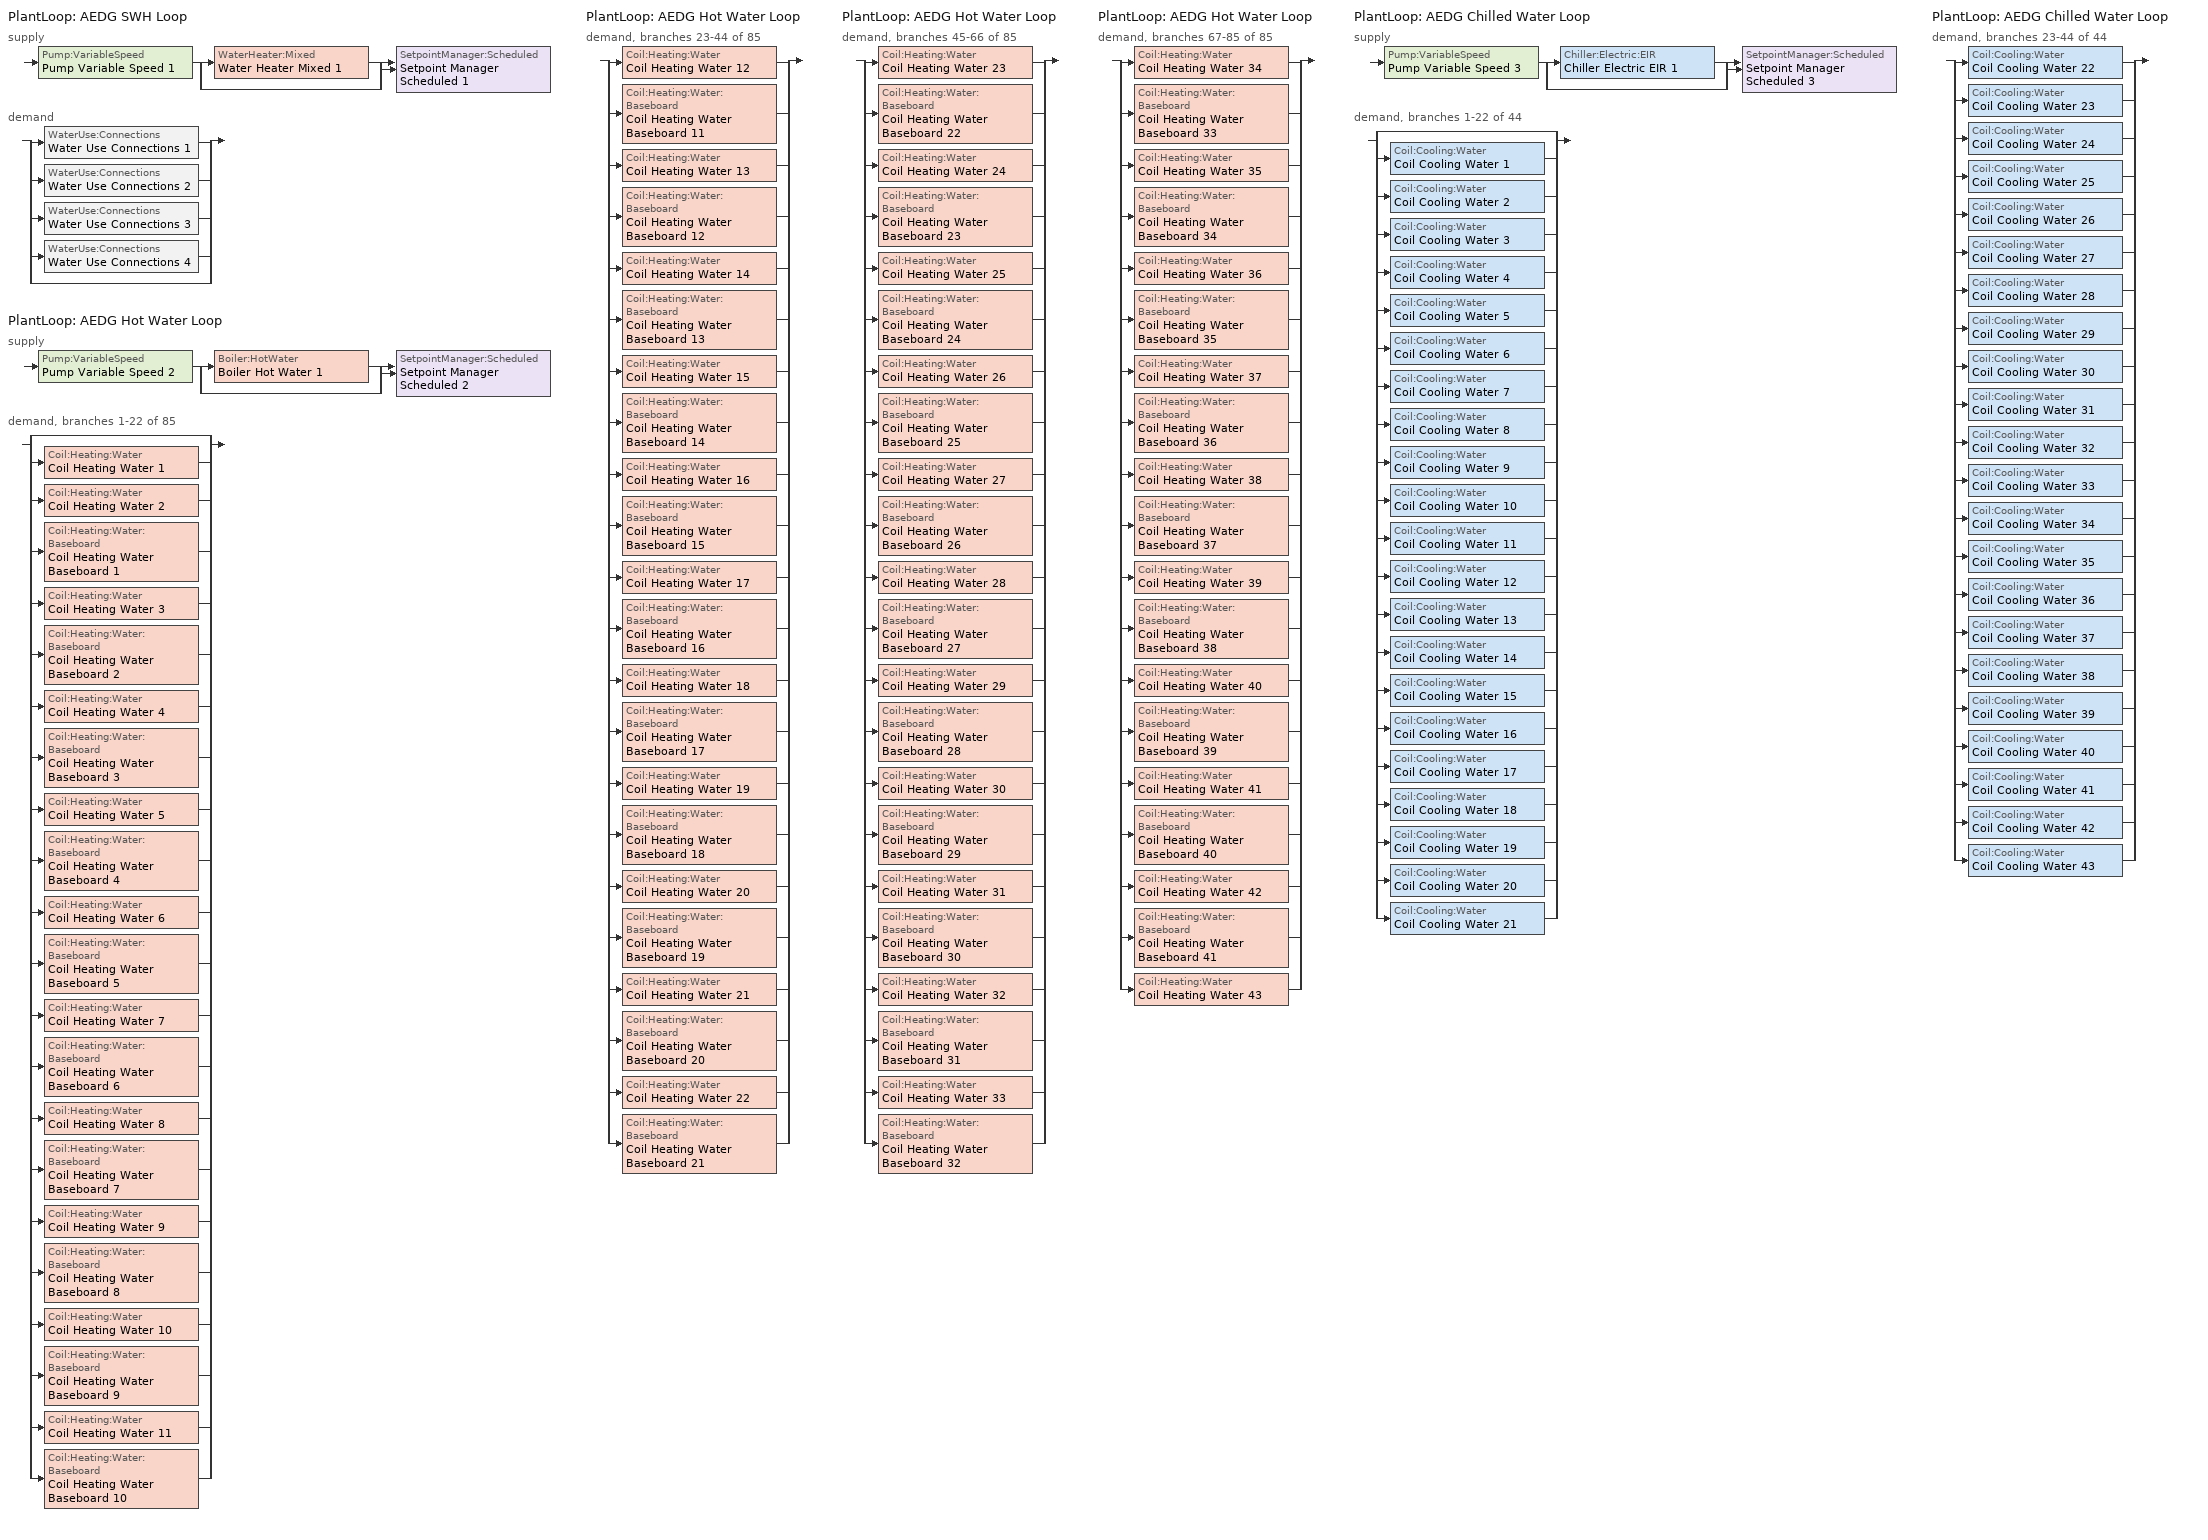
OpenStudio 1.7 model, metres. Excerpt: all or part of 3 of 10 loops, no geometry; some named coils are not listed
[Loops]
PlantLoop 'AEDG SWH Loop'
 supply: Pump:VariableSpeed 'Pump Variable Speed 1' > split
  | WaterHeater:Mixed 'Water Heater Mixed 1'
  | bypass
  join > SetpointManager:Scheduled 'Setpoint Manager Scheduled 1'
 demand: split
  | WaterUse:Connections 'Water Use Connections 1'
  | WaterUse:Connections 'Water Use Connections 2'
  | WaterUse:Connections 'Water Use Connections 3'
  | WaterUse:Connections 'Water Use Connections 4'
  | bypass
PlantLoop 'AEDG Hot Water Loop'
 supply: Pump:VariableSpeed 'Pump Variable Speed 2' > split
  | Boiler:HotWater 'Boiler Hot Water 1'
  | bypass
  join > SetpointManager:Scheduled 'Setpoint Manager Scheduled 2'
 demand, branches 1-22 of 85: split
  | bypass
  | Coil:Heating:Water 'Coil Heating Water 1'
  | Coil:Heating:Water 'Coil Heating Water 2'
  | Coil:Heating:Water:Baseboard 'Coil Heating Water Baseboard 1'
  | Coil:Heating:Water 'Coil Heating Water 3'
  | Coil:Heating:Water:Baseboard 'Coil Heating Water Baseboard 2'
  | Coil:Heating:Water 'Coil Heating Water 4'
  | Coil:Heating:Water:Baseboard 'Coil Heating Water Baseboard 3'
  | Coil:Heating:Water 'Coil Heating Water 5'
  | Coil:Heating:Water:Baseboard 'Coil Heating Water Baseboard 4'
  | Coil:Heating:Water 'Coil Heating Water 6'
  | Coil:Heating:Water:Baseboard 'Coil Heating Water Baseboard 5'
  | Coil:Heating:Water 'Coil Heating Water 7'
  | Coil:Heating:Water:Baseboard 'Coil Heating Water Baseboard 6'
  | Coil:Heating:Water 'Coil Heating Water 8'
  | Coil:Heating:Water:Baseboard 'Coil Heating Water Baseboard 7'
  | Coil:Heating:Water 'Coil Heating Water 9'
  | Coil:Heating:Water:Baseboard 'Coil Heating Water Baseboard 8'
  | Coil:Heating:Water 'Coil Heating Water 10'
  | Coil:Heating:Water:Baseboard 'Coil Heating Water Baseboard 9'
  | Coil:Heating:Water 'Coil Heating Water 11'
  | Coil:Heating:Water:Baseboard 'Coil Heating Water Baseboard 10'
PlantLoop 'AEDG Hot Water Loop'
 demand, branches 23-44 of 85: split
  | Coil:Heating:Water 'Coil Heating Water 12'
  | Coil:Heating:Water:Baseboard 'Coil Heating Water Baseboard 11'
  | Coil:Heating:Water 'Coil Heating Water 13'
  | Coil:Heating:Water:Baseboard 'Coil Heating Water Baseboard 12'
  | Coil:Heating:Water 'Coil Heating Water 14'
  | Coil:Heating:Water:Baseboard 'Coil Heating Water Baseboard 13'
  | Coil:Heating:Water 'Coil Heating Water 15'
  | Coil:Heating:Water:Baseboard 'Coil Heating Water Baseboard 14'
  | Coil:Heating:Water 'Coil Heating Water 16'
  | Coil:Heating:Water:Baseboard 'Coil Heating Water Baseboard 15'
  | Coil:Heating:Water 'Coil Heating Water 17'
  | Coil:Heating:Water:Baseboard 'Coil Heating Water Baseboard 16'
  | Coil:Heating:Water 'Coil Heating Water 18'
  | Coil:Heating:Water:Baseboard 'Coil Heating Water Baseboard 17'
  | Coil:Heating:Water 'Coil Heating Water 19'
  | Coil:Heating:Water:Baseboard 'Coil Heating Water Baseboard 18'
  | Coil:Heating:Water 'Coil Heating Water 20'
  | Coil:Heating:Water:Baseboard 'Coil Heating Water Baseboard 19'
  | Coil:Heating:Water 'Coil Heating Water 21'
  | Coil:Heating:Water:Baseboard 'Coil Heating Water Baseboard 20'
  | Coil:Heating:Water 'Coil Heating Water 22'
  | Coil:Heating:Water:Baseboard 'Coil Heating Water Baseboard 21'
PlantLoop 'AEDG Hot Water Loop'
 demand, branches 45-66 of 85: split
  | Coil:Heating:Water 'Coil Heating Water 23'
  | Coil:Heating:Water:Baseboard 'Coil Heating Water Baseboard 22'
  | Coil:Heating:Water 'Coil Heating Water 24'
  | Coil:Heating:Water:Baseboard 'Coil Heating Water Baseboard 23'
  | Coil:Heating:Water 'Coil Heating Water 25'
  | Coil:Heating:Water:Baseboard 'Coil Heating Water Baseboard 24'
  | Coil:Heating:Water 'Coil Heating Water 26'
  | Coil:Heating:Water:Baseboard 'Coil Heating Water Baseboard 25'
  | Coil:Heating:Water 'Coil Heating Water 27'
  | Coil:Heating:Water:Baseboard 'Coil Heating Water Baseboard 26'
  | Coil:Heating:Water 'Coil Heating Water 28'
  | Coil:Heating:Water:Baseboard 'Coil Heating Water Baseboard 27'
  | Coil:Heating:Water 'Coil Heating Water 29'
  | Coil:Heating:Water:Baseboard 'Coil Heating Water Baseboard 28'
  | Coil:Heating:Water 'Coil Heating Water 30'
  | Coil:Heating:Water:Baseboard 'Coil Heating Water Baseboard 29'
  | Coil:Heating:Water 'Coil Heating Water 31'
  | Coil:Heating:Water:Baseboard 'Coil Heating Water Baseboard 30'
  | Coil:Heating:Water 'Coil Heating Water 32'
  | Coil:Heating:Water:Baseboard 'Coil Heating Water Baseboard 31'
  | Coil:Heating:Water 'Coil Heating Water 33'
  | Coil:Heating:Water:Baseboard 'Coil Heating Water Baseboard 32'
PlantLoop 'AEDG Hot Water Loop'
 demand, branches 67-85 of 85: split
  | Coil:Heating:Water 'Coil Heating Water 34'
  | Coil:Heating:Water:Baseboard 'Coil Heating Water Baseboard 33'
  | Coil:Heating:Water 'Coil Heating Water 35'
  | Coil:Heating:Water:Baseboard 'Coil Heating Water Baseboard 34'
  | Coil:Heating:Water 'Coil Heating Water 36'
  | Coil:Heating:Water:Baseboard 'Coil Heating Water Baseboard 35'
  | Coil:Heating:Water 'Coil Heating Water 37'
  | Coil:Heating:Water:Baseboard 'Coil Heating Water Baseboard 36'
  | Coil:Heating:Water 'Coil Heating Water 38'
  | Coil:Heating:Water:Baseboard 'Coil Heating Water Baseboard 37'
  | Coil:Heating:Water 'Coil Heating Water 39'
  | Coil:Heating:Water:Baseboard 'Coil Heating Water Baseboard 38'
  | Coil:Heating:Water 'Coil Heating Water 40'
  | Coil:Heating:Water:Baseboard 'Coil Heating Water Baseboard 39'
  | Coil:Heating:Water 'Coil Heating Water 41'
  | Coil:Heating:Water:Baseboard 'Coil Heating Water Baseboard 40'
  | Coil:Heating:Water 'Coil Heating Water 42'
  | Coil:Heating:Water:Baseboard 'Coil Heating Water Baseboard 41'
  | Coil:Heating:Water 'Coil Heating Water 43'
PlantLoop 'AEDG Chilled Water Loop'
 supply: Pump:VariableSpeed 'Pump Variable Speed 3' > split
  | Chiller:Electric:EIR 'Chiller Electric EIR 1'
  | bypass
  join > SetpointManager:Scheduled 'Setpoint Manager Scheduled 3'
 demand, branches 1-22 of 44: split
  | bypass
  | Coil:Cooling:Water 'Coil Cooling Water 1'
  | Coil:Cooling:Water 'Coil Cooling Water 2'
  | Coil:Cooling:Water 'Coil Cooling Water 3'
  | Coil:Cooling:Water 'Coil Cooling Water 4'
  | Coil:Cooling:Water 'Coil Cooling Water 5'
  | Coil:Cooling:Water 'Coil Cooling Water 6'
  | Coil:Cooling:Water 'Coil Cooling Water 7'
  | Coil:Cooling:Water 'Coil Cooling Water 8'
  | Coil:Cooling:Water 'Coil Cooling Water 9'
  | Coil:Cooling:Water 'Coil Cooling Water 10'
  | Coil:Cooling:Water 'Coil Cooling Water 11'
  | Coil:Cooling:Water 'Coil Cooling Water 12'
  | Coil:Cooling:Water 'Coil Cooling Water 13'
  | Coil:Cooling:Water 'Coil Cooling Water 14'
  | Coil:Cooling:Water 'Coil Cooling Water 15'
  | Coil:Cooling:Water 'Coil Cooling Water 16'
  | Coil:Cooling:Water 'Coil Cooling Water 17'
  | Coil:Cooling:Water 'Coil Cooling Water 18'
  | Coil:Cooling:Water 'Coil Cooling Water 19'
  | Coil:Cooling:Water 'Coil Cooling Water 20'
  | Coil:Cooling:Water 'Coil Cooling Water 21'
PlantLoop 'AEDG Chilled Water Loop'
 demand, branches 23-44 of 44: split
  | Coil:Cooling:Water 'Coil Cooling Water 22'
  | Coil:Cooling:Water 'Coil Cooling Water 23'
  | Coil:Cooling:Water 'Coil Cooling Water 24'
  | Coil:Cooling:Water 'Coil Cooling Water 25'
  | Coil:Cooling:Water 'Coil Cooling Water 26'
  | Coil:Cooling:Water 'Coil Cooling Water 27'
  | Coil:Cooling:Water 'Coil Cooling Water 28'
  | Coil:Cooling:Water 'Coil Cooling Water 29'
  | Coil:Cooling:Water 'Coil Cooling Water 30'
  | Coil:Cooling:Water 'Coil Cooling Water 31'
  | Coil:Cooling:Water 'Coil Cooling Water 32'
  | Coil:Cooling:Water 'Coil Cooling Water 33'
  | Coil:Cooling:Water 'Coil Cooling Water 34'
  | Coil:Cooling:Water 'Coil Cooling Water 35'
  | Coil:Cooling:Water 'Coil Cooling Water 36'
  | Coil:Cooling:Water 'Coil Cooling Water 37'
  | Coil:Cooling:Water 'Coil Cooling Water 38'
  | Coil:Cooling:Water 'Coil Cooling Water 39'
  | Coil:Cooling:Water 'Coil Cooling Water 40'
  | Coil:Cooling:Water 'Coil Cooling Water 41'
  | Coil:Cooling:Water 'Coil Cooling Water 42'
  | Coil:Cooling:Water 'Coil Cooling Water 43'
[PlantLoop] Plant Loop Volume {m3}=Autocalculate
Name | Maximum Loop Temperature {C} | Minimum Loop Temperature {C} | Fluid Type
AEDG SWH Loop | 60 | 10
AEDG Hot Water Loop | 100 | 10 | Water
AEDG Chilled Water Loop | 98 | 1
[Sizing:Plant]
Name | Loop Type | Design Loop Exit Temperature {C} | Loop Design Temperature Difference {deltaC}
AEDG SWH Loop | Heating | 60 | 5
AEDG Hot Water Loop | Heating | 82 | 11
AEDG Chilled Water Loop | Cooling | 6.7 | 6.7
[Pump:VariableSpeed] Coefficient 1 of the Part Load Performance Curve=0; Pump Control Type=Intermittent
Name | Rated Pump Head {Pa} | Motor Efficiency | Coefficient 2 of the Part Load Performance Curve | Coefficient 3 of the Part Load Performance Curve | Coefficient 4 of the Part Load Performance Curve
Pump Variable Speed 1 | 1 | 1 | 1 | 0 | 0
Pump Variable Speed 2 | 119563 | 0.9 | 0.0216 | -0.0325 | 1.0095
Pump Variable Speed 3 | 149453 | 0.9 | 0.0216 | -0.0325 | 1.0095
[WaterHeater:Mixed]
Water Heater Mixed 1: Tank Volume {m3}=1; Setpoint Temperature Schedule=AEDG Water-Heater-Temp-Schedule; Deadband Temperature Difference {deltaC}=2; Maximum Temperature Limit {C}=82.22; Heater Control Type=Cycle; Heater Maximum Capacity {W}=845000; Heater Fuel Type=NaturalGas; Heater Thermal Efficiency=0.9; Off Cycle Parasitic Fuel Consumption Rate {W}=20; Off Cycle Parasitic Fuel Type=NaturalGas; Off Cycle Parasitic Heat Fraction to Tank=0.9; On Cycle Parasitic Fuel Type=NaturalGas; Ambient Temperature Indicator=Schedule; Ambient Temperature Schedule=AEDG Water-Heater-Ambient-Temp-Schedule; Off Cycle Loss Coefficient to Ambient Temperature {W/K}=6; On Cycle Loss Coefficient to Ambient Temperature {W/K}=6; Use Side Effectiveness=1; Source Side Effectiveness=1; Use Side Design Flow Rate {m3/s}=autosize; Source Side Design Flow Rate {m3/s}=autosize; Indirect Water Heating Recovery Time {hr}=1.5
[SetpointManager:Scheduled] Control Variable=Temperature
Name | Schedule
Setpoint Manager Scheduled 1 | AEDG SWH-Loop-Temp-Schedule
Setpoint Manager Scheduled 2 | AEDG HW-Loop-Temp-Schedule
Setpoint Manager Scheduled 3 | AEDG CW-Loop-Temp-Schedule
[WaterUse:Equipment:Definition] Target Temperature Schedule=AEDG SWH-Target-Temperature-Schedule; Sensible Fraction Schedule=AEDG SWH-Sensible-Fraction-Schedule; Latent Fraction Schedule=AEDG SWH-Latent-Fraction-Schedule
Name | Peak Flow Rate {m3/s}
AEDG Kitchen Water Use | 0.000136936
AEDG Restroom Water Use | 5.37182e-05
AEDG Gym Water Use | 0.00019508
[WaterUse:Equipment] Flow Rate Fraction Schedule=AEDG SWH-Flow-Fraction-Schedule
Name | Water Use Equipment Definition | Space
Water Use Equipment 1 | AEDG Kitchen Water Use | Kitchen_ZN_1_FLR_1
Water Use Equipment 2 | AEDG Restroom Water Use | Bathrooms_ZN_1_FLR_1
Water Use Equipment 3 | AEDG Restroom Water Use | Bathrooms_ZN_1_FLR_2
Water Use Equipment 4 | AEDG Gym Water Use | Gym_ZN_1_FLR_1
[WaterUse:Connections] Hot Water Supply Temperature Schedule=AEDG SWH-Hot-Supply-Temperature-Schedule
Name | Water Use Equipment Name 1
Water Use Connections 1 | Water Use Equipment 1
Water Use Connections 2 | Water Use Equipment 2
Water Use Connections 3 | Water Use Equipment 3
Water Use Connections 4 | Water Use Equipment 4
[Boiler:HotWater]
Boiler Hot Water 1: Nominal Thermal Efficiency=0.9; Water Outlet Upper Temperature Limit {C}=99; Boiler Flow Mode=ConstantFlow; Parasitic Electric Load {W}=0; Sizing Factor=1
[Chiller:Electric:EIR]
Chiller Electric EIR 1: Reference Capacity {W}=Autosize; Reference COP {W/W}=2.93; Cooling Capacity Function of Temperature Curve=Curve Biquadratic 1; Electric Input to Cooling Output Ratio Function of Temperature Curve=Curve Biquadratic 2; Electric Input to Cooling Output Ratio Function of Part Load Ratio Curve=Curve Quadratic 1; Condenser Type=AirCooled; Chiller Flow Mode=ConstantFlow; Design Heat Recovery Water Flow Rate {m3/s}=0; Sizing Factor=1; Basin Heater Capacity {W/K}=0; Basin Heater Setpoint Temperature {C}=10
[Fan:VariableVolume] Availability Schedule=Always On Discrete; Fan Efficiency=0.69; Pressure Rise {Pa}=75; Maximum Flow Rate {m3/s}=Autosize; Fan Power Minimum Flow Rate Input Method=FixedFlowRate; Fan Power Minimum Flow Fraction=0.6; Fan Power Minimum Air Flow Rate {m3/s}=0; Motor Efficiency=0.9; Motor In Airstream Fraction=1; Fan Power Coefficient 1=0.0407599; Fan Power Coefficient 2=0.088045; Fan Power Coefficient 3=-0.0729261; Fan Power Coefficient 4=0.94374; Fan Power Coefficient 5=0
Fan Variable Volume 3; Fan Variable Volume 4; Fan Variable Volume 5; Fan Variable Volume 6; Fan Variable Volume 7; Fan Variable Volume 8; Fan Variable Volume 9; Fan Variable Volume 10; Fan Variable Volume 11; Fan Variable Volume 12; Fan Variable Volume 13; Fan Variable Volume 14; Fan Variable Volume 15; Fan Variable Volume 16; Fan Variable Volume 17; Fan Variable Volume 18; Fan Variable Volume 19; Fan Variable Volume 20; Fan Variable Volume 21; Fan Variable Volume 22; Fan Variable Volume 23; Fan Variable Volume 24; Fan Variable Volume 25; Fan Variable Volume 26; Fan Variable Volume 27; Fan Variable Volume 28; Fan Variable Volume 29; Fan Variable Volume 30; Fan Variable Volume 31; Fan Variable Volume 32; Fan Variable Volume 33; Fan Variable Volume 34; Fan Variable Volume 35; Fan Variable Volume 36; Fan Variable Volume 37; Fan Variable Volume 38; Fan Variable Volume 39; Fan Variable Volume 40; Fan Variable Volume 41; Fan Variable Volume 42; Fan Variable Volume 43
[Coil:Heating:Water] Availability Schedule=Always On Discrete
Coil Heating Water 1; Coil Heating Water 2; Coil Heating Water 3; Coil Heating Water 4; Coil Heating Water 5; Coil Heating Water 6; Coil Heating Water 7; Coil Heating Water 8; Coil Heating Water 9; Coil Heating Water 10; Coil Heating Water 11; Coil Heating Water 12; Coil Heating Water 13; Coil Heating Water 14; Coil Heating Water 15; Coil Heating Water 16; Coil Heating Water 17; Coil Heating Water 18; Coil Heating Water 19; Coil Heating Water 20; Coil Heating Water 21; Coil Heating Water 22; Coil Heating Water 23; Coil Heating Water 24; Coil Heating Water 25; Coil Heating Water 26; Coil Heating Water 27; Coil Heating Water 28; Coil Heating Water 29; Coil Heating Water 30; Coil Heating Water 31; Coil Heating Water 32; Coil Heating Water 33; Coil Heating Water 34; Coil Heating Water 35; Coil Heating Water 36; Coil Heating Water 37; Coil Heating Water 38; Coil Heating Water 39; Coil Heating Water 40; Coil Heating Water 41; Coil Heating Water 42; Coil Heating Water 43
[Coil:Cooling:Water] Availability Schedule=Always On Discrete
Coil Cooling Water 1; Coil Cooling Water 2; Coil Cooling Water 3; Coil Cooling Water 4; Coil Cooling Water 5; Coil Cooling Water 6; Coil Cooling Water 7; Coil Cooling Water 8; Coil Cooling Water 9; Coil Cooling Water 10; Coil Cooling Water 11; Coil Cooling Water 12; Coil Cooling Water 13; Coil Cooling Water 14; Coil Cooling Water 15; Coil Cooling Water 16; Coil Cooling Water 17; Coil Cooling Water 18; Coil Cooling Water 19; Coil Cooling Water 20; Coil Cooling Water 21; Coil Cooling Water 22; Coil Cooling Water 23; Coil Cooling Water 24; Coil Cooling Water 25; Coil Cooling Water 26; Coil Cooling Water 27; Coil Cooling Water 28; Coil Cooling Water 29; Coil Cooling Water 30; Coil Cooling Water 31; Coil Cooling Water 32; Coil Cooling Water 33; Coil Cooling Water 34; Coil Cooling Water 35; Coil Cooling Water 36; Coil Cooling Water 37; Coil Cooling Water 38; Coil Cooling Water 39; Coil Cooling Water 40; Coil Cooling Water 41; Coil Cooling Water 42; Coil Cooling Water 43
[ZoneHVAC:FourPipeFanCoil] Availability Schedule=AEDG K-12 Ventilation Schedule; Capacity Control Method=VariableFanVariableFlow; Maximum Supply Air Flow Rate {m3/s}=autosize; Maximum Outdoor Air Flow Rate {m3/s}=autosize; Maximum Cold Water Flow Rate {m3/s}=autosize; Maximum Hot Water Flow Rate {m3/s}=autosize
Name | Supply Air Fan | Cooling Coil | Heating Coil
Zone HVAC Four Pipe Fan Coil 1 | Fan Variable Volume 3 | Coil Cooling Water 3 | Coil Heating Water 3
Zone HVAC Four Pipe Fan Coil 2 | Fan Variable Volume 4 | Coil Cooling Water 4 | Coil Heating Water 4
Zone HVAC Four Pipe Fan Coil 3 | Fan Variable Volume 5 | Coil Cooling Water 5 | Coil Heating Water 5
Zone HVAC Four Pipe Fan Coil 4 | Fan Variable Volume 6 | Coil Cooling Water 6 | Coil Heating Water 6
Zone HVAC Four Pipe Fan Coil 5 | Fan Variable Volume 7 | Coil Cooling Water 7 | Coil Heating Water 7
Zone HVAC Four Pipe Fan Coil 6 | Fan Variable Volume 8 | Coil Cooling Water 8 | Coil Heating Water 8
Zone HVAC Four Pipe Fan Coil 7 | Fan Variable Volume 9 | Coil Cooling Water 9 | Coil Heating Water 9
Zone HVAC Four Pipe Fan Coil 8 | Fan Variable Volume 10 | Coil Cooling Water 10 | Coil Heating Water 10
Zone HVAC Four Pipe Fan Coil 9 | Fan Variable Volume 11 | Coil Cooling Water 11 | Coil Heating Water 11
Zone HVAC Four Pipe Fan Coil 10 | Fan Variable Volume 12 | Coil Cooling Water 12 | Coil Heating Water 12
Zone HVAC Four Pipe Fan Coil 11 | Fan Variable Volume 13 | Coil Cooling Water 13 | Coil Heating Water 13
Zone HVAC Four Pipe Fan Coil 12 | Fan Variable Volume 14 | Coil Cooling Water 14 | Coil Heating Water 14
Zone HVAC Four Pipe Fan Coil 13 | Fan Variable Volume 15 | Coil Cooling Water 15 | Coil Heating Water 15
Zone HVAC Four Pipe Fan Coil 14 | Fan Variable Volume 16 | Coil Cooling Water 16 | Coil Heating Water 16
Zone HVAC Four Pipe Fan Coil 15 | Fan Variable Volume 17 | Coil Cooling Water 17 | Coil Heating Water 17
Zone HVAC Four Pipe Fan Coil 16 | Fan Variable Volume 18 | Coil Cooling Water 18 | Coil Heating Water 18
Zone HVAC Four Pipe Fan Coil 17 | Fan Variable Volume 19 | Coil Cooling Water 19 | Coil Heating Water 19
Zone HVAC Four Pipe Fan Coil 18 | Fan Variable Volume 20 | Coil Cooling Water 20 | Coil Heating Water 20
Zone HVAC Four Pipe Fan Coil 19 | Fan Variable Volume 21 | Coil Cooling Water 21 | Coil Heating Water 21
Zone HVAC Four Pipe Fan Coil 20 | Fan Variable Volume 22 | Coil Cooling Water 22 | Coil Heating Water 22
Zone HVAC Four Pipe Fan Coil 21 | Fan Variable Volume 23 | Coil Cooling Water 23 | Coil Heating Water 23
Zone HVAC Four Pipe Fan Coil 22 | Fan Variable Volume 24 | Coil Cooling Water 24 | Coil Heating Water 24
Zone HVAC Four Pipe Fan Coil 23 | Fan Variable Volume 25 | Coil Cooling Water 25 | Coil Heating Water 25
Zone HVAC Four Pipe Fan Coil 24 | Fan Variable Volume 26 | Coil Cooling Water 26 | Coil Heating Water 26
Zone HVAC Four Pipe Fan Coil 25 | Fan Variable Volume 27 | Coil Cooling Water 27 | Coil Heating Water 27
Zone HVAC Four Pipe Fan Coil 26 | Fan Variable Volume 28 | Coil Cooling Water 28 | Coil Heating Water 28
Zone HVAC Four Pipe Fan Coil 27 | Fan Variable Volume 29 | Coil Cooling Water 29 | Coil Heating Water 29
Zone HVAC Four Pipe Fan Coil 28 | Fan Variable Volume 30 | Coil Cooling Water 30 | Coil Heating Water 30
Zone HVAC Four Pipe Fan Coil 29 | Fan Variable Volume 31 | Coil Cooling Water 31 | Coil Heating Water 31
Zone HVAC Four Pipe Fan Coil 30 | Fan Variable Volume 32 | Coil Cooling Water 32 | Coil Heating Water 32
Zone HVAC Four Pipe Fan Coil 31 | Fan Variable Volume 33 | Coil Cooling Water 33 | Coil Heating Water 33
Zone HVAC Four Pipe Fan Coil 32 | Fan Variable Volume 34 | Coil Cooling Water 34 | Coil Heating Water 34
Zone HVAC Four Pipe Fan Coil 33 | Fan Variable Volume 35 | Coil Cooling Water 35 | Coil Heating Water 35
Zone HVAC Four Pipe Fan Coil 34 | Fan Variable Volume 36 | Coil Cooling Water 36 | Coil Heating Water 36
Zone HVAC Four Pipe Fan Coil 35 | Fan Variable Volume 37 | Coil Cooling Water 37 | Coil Heating Water 37
Zone HVAC Four Pipe Fan Coil 36 | Fan Variable Volume 38 | Coil Cooling Water 38 | Coil Heating Water 38
Zone HVAC Four Pipe Fan Coil 37 | Fan Variable Volume 39 | Coil Cooling Water 39 | Coil Heating Water 39
Zone HVAC Four Pipe Fan Coil 38 | Fan Variable Volume 40 | Coil Cooling Water 40 | Coil Heating Water 40
Zone HVAC Four Pipe Fan Coil 39 | Fan Variable Volume 41 | Coil Cooling Water 41 | Coil Heating Water 41
Zone HVAC Four Pipe Fan Coil 40 | Fan Variable Volume 42 | Coil Cooling Water 42 | Coil Heating Water 42
Zone HVAC Four Pipe Fan Coil 41 | Fan Variable Volume 43 | Coil Cooling Water 43 | Coil Heating Water 43
[Schedule:Ruleset]
Name | Default Day Schedule | Summer Design Day Schedule | Winter Design Day Schedule
AEDG Water-Heater-Temp-Schedule | AEDG Water-Heater-Temp-Schedule All Days
AEDG Water-Heater-Ambient-Temp-Schedule | AEDG Water-Heater-Ambient-Temp-Schedule All Days
AEDG SWH-Loop-Temp-Schedule | AEDG SWH-Loop-Temp-Schedule All Days
AEDG SWH-Flow-Fraction-Schedule | AEDG SWH-Flow-Fraction-Schedule Weekday | AEDG SWH-Flow-Fraction-Schedule Summer Design Day | AEDG SWH-Flow-Fraction-Schedule Winter Design Day
AEDG SWH-Target-Temperature-Schedule | AEDG SWH-Target-Temperature-Schedule All Days
AEDG SWH-Sensible-Fraction-Schedule | AEDG SWH-Sensible-Fraction-Schedule All Days
AEDG SWH-Latent-Fraction-Schedule | AEDG SWH-Latent-Fraction-Schedule All Days
AEDG SWH-Hot-Supply-Temperature-Schedule | AEDG SWH-Hot-Supply-Temperature-Schedule All Days
AEDG K-12 Ventilation Schedule | AEDG K-12 Ventilation Schedule Weekday | AEDG K-12 Ventilation Schedule Summer Design Day | AEDG K-12 Ventilation Schedule Winter Design Day
AEDG HW-Loop-Temp-Schedule | AEDG HW-Loop-Temp-Schedule All Days
AEDG CW-Loop-Temp-Schedule | AEDG CW-Loop-Temp-Schedule All Days
[Schedule:Day]
AEDG Water-Heater-Temp-Schedule All Days; AEDG SWH-Loop-Temp-Schedule All Days: 24, 0, 60
AEDG Water-Heater-Ambient-Temp-Schedule All Days: 24, 0, 22
AEDG SWH-Flow-Fraction-Schedule Weekday: 7, 0, 0.05, 8, 0, 0.1, 9, 0, 0.34, 10, 0, 0.6, 11, 0, 0.63, 12, 0, 0.72, 13, 0, 0.79, 14, 0, 0.83, 15, 0, 0.61, 16, 0, 0.65, 18, 0, 0.1, 19, 0, 0.19, 20, 0, 0.25, 22, 0, 0.22, 23, 0, 0.12, 24, 0, 0.09
AEDG SWH-Flow-Fraction-Schedule Winter Design Day; AEDG K-12 Ventilation Schedule Weekend: 24, 0, 0
AEDG SWH-Flow-Fraction-Schedule Summer Design Day; AEDG K-12 Ventilation Schedule Winter Design Day; AEDG K-12 Ventilation Schedule Summer Design Day: 24, 0, 1
AEDG SWH-Flow-Fraction-Schedule Weekend: 8, 0, 0.03, 14, 0, 0.05, 24, 0, 0.03
AEDG SWH-Flow-Fraction-Schedule Summer Weekday: 7, 0, 0.05, 18, 0, 0.1, 19, 0, 0.19, 20, 0, 0.25, 22, 0, 0.22, 23, 0, 0.12, 24, 0, 0.09
AEDG SWH-Target-Temperature-Schedule All Days: 24, 0, 40
AEDG SWH-Sensible-Fraction-Schedule All Days: 24, 0, 0.2
AEDG SWH-Latent-Fraction-Schedule All Days: 24, 0, 0.05
AEDG SWH-Hot-Supply-Temperature-Schedule All Days: 24, 0, 55
AEDG K-12 Ventilation Schedule Weekday: 6, 0, 0, 18, 0, 1, 24, 0, 0
AEDG K-12 Ventilation Schedule Summer Weekday: 8, 0, 0, 13, 0, 1, 24, 0, 0
AEDG HW-Loop-Temp-Schedule All Days: 24, 0, 67
AEDG CW-Loop-Temp-Schedule All Days: 24, 0, 6.7
[Schedule:Rule] Date Specification Type=DateRange; Start Day=1; End Day=31
Name | Schedule Ruleset | Rule Order | Day Schedule | Apply Sunday | Apply Saturday | Start Month | End Month | Apply Monday | Apply Tuesday | Apply Wednesday | Apply Thursday | Apply Friday
AEDG SWH-Flow-Fraction-Schedule Weekend Rule | AEDG SWH-Flow-Fraction-Schedule | 1 | AEDG SWH-Flow-Fraction-Schedule Weekend | Yes | Yes | 1 | 12
AEDG SWH-Flow-Fraction-Schedule Summer Weekday Rule | AEDG SWH-Flow-Fraction-Schedule | 0 | AEDG SWH-Flow-Fraction-Schedule Summer Weekday |  |  | 7 | 8 | Yes | Yes | Yes | Yes | Yes
AEDG K-12 Ventilation Schedule Weekend Rule | AEDG K-12 Ventilation Schedule | 1 | AEDG K-12 Ventilation Schedule Weekend | Yes | Yes | 1 | 12
AEDG K-12 Ventilation Schedule Summer Weekday Rule | AEDG K-12 Ventilation Schedule | 0 | AEDG K-12 Ventilation Schedule Summer Weekday |  |  | 7 | 8 | Yes | Yes | Yes | Yes | Yes
[Curve:Biquadratic] Minimum Value of x {BasedOnField A2}=0; Maximum Value of x {BasedOnField A2}=20; Minimum Value of y {BasedOnField A3}=0; Maximum Value of y {BasedOnField A3}=50
Name | Coefficient1 Constant | Coefficient2 x | Coefficient3 x**2 | Coefficient4 y | Coefficient5 y**2 | Coefficient6 x*y
Curve Biquadratic 1 | 1.05 | 0.0336 | 0.000215 | -0.00518 | -4.42e-05 | -0.000215
Curve Biquadratic 2 | 0.583 | -0.00404 | 0.000468 | -0.000224 | 0.000481 | -0.000682
[Curve:Quadratic]
Curve Quadratic 1: Coefficient1 Constant=0.0419; Coefficient2 x=0.625; Coefficient3 x**2=0.323; Minimum Value of x {BasedOnField A2}=0; Maximum Value of x {BasedOnField A2}=1.2
[Schedule:Constant]
Always On Discrete: Value=1
